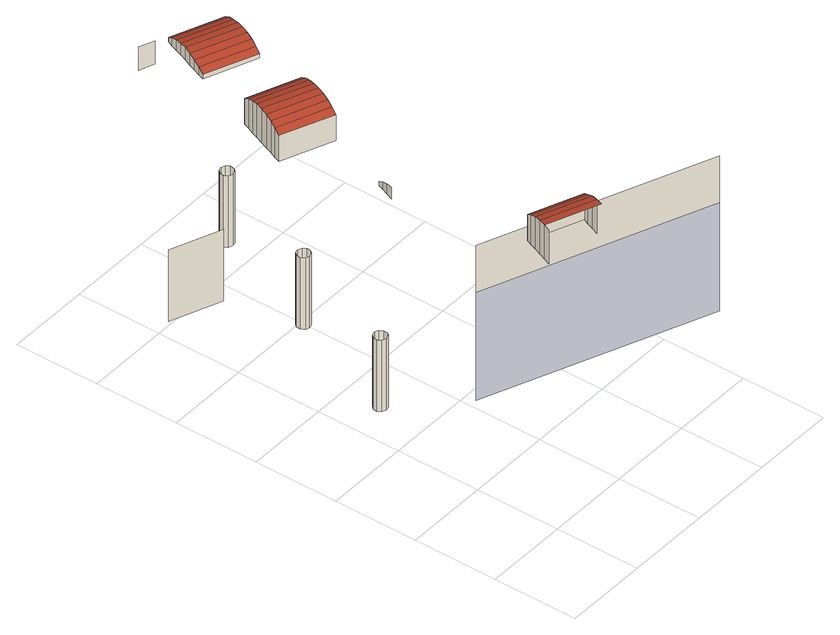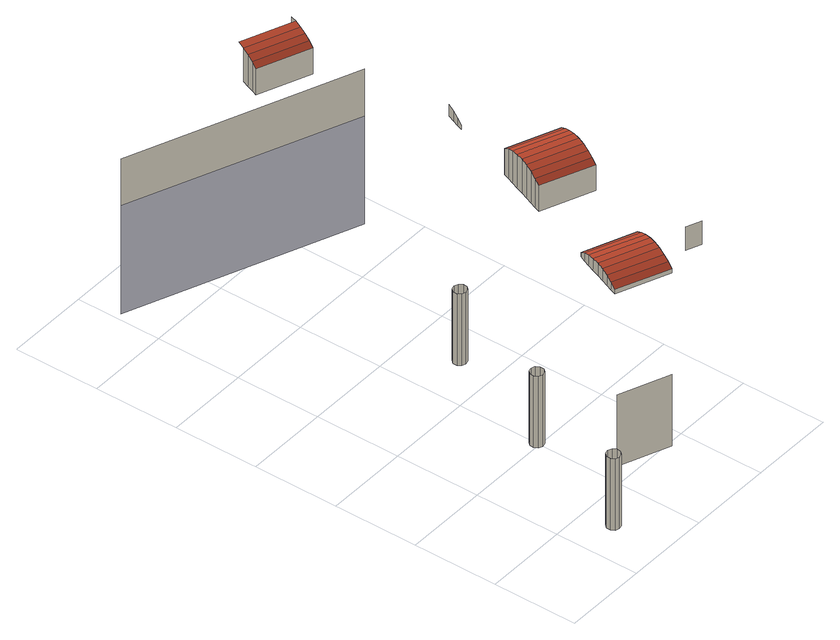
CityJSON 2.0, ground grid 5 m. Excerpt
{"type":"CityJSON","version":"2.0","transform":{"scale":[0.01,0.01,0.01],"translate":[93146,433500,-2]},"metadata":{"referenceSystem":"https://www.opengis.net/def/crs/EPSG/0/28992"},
"CityObjects":{
"building1":{"type":"Building","attributes":{"measuredHeight":21.9},"children":["building1-1","building1-2"],"geometry":[{"type":"MultiSurface","lod":"2","boundaries":[[[0,1,2,3]],[[4,2,1,5]],[[6,4,5,7]],[[8,6,7,9]],[[10,8,9,11]],[[1,12,13,5]],[[5,13,14,7]],[[15,16,17,18]],[[7,14,19,9]],[[16,20,21,17]],[[9,19,22,11]],[[20,23,24,21]],[[25,10,11,22]],[[26,27,28,29]],[[30,26,29,31]],[[27,32,33,28]],[[34,30,31,35]],[[32,36,37,33]],[[26,30,34,38,39,40,41,36,32,27]],[[38,34,35,42]],[[43,44,14,13]],[[36,41,45,37]],[[39,38,42,46]],[[41,40,47,45]],[[40,39,46,47]],[[44,48,19,14]],[[48,25,22,19]],[[49,50,51,52]],[[50,49,53,54]],[[54,53,55,56]],[[56,55,57,58]],[[59,60,61,62]],[[58,57,63,64]],[[64,63,65,66]],[[53,49,52,67]],[[66,65,68,69]],[[70,71,72,73]],[[55,53,67,74]],[[69,68,75,61]],[[57,55,74,76]],[[61,75,77,62]],[[78,59,62,77]],[[63,57,76,79]],[[79,80,65,63]],[[70,81,82,83,71]],[[80,84,68,65]],[[85,86,87,88]],[[84,89,75,68]],[[90,91,92,93]],[[89,78,77,75]],[[94,95,96,97]],[[98,94,97,99]],[[100,101,102,103]],[[95,104,105,96]],[[106,98,99,107]],[[101,108,109,102]],[[104,110,111,105]],[[94,98,106,112,113,114,115,110,104,95]],[[112,106,107,116]],[[110,115,117,111]],[[108,118,119,109]],[[113,112,116,120]],[[115,114,121,117]],[[114,113,120,121]],[[118,122,123,119]],[[124,123,122,125]],[[126,100,103,127]],[[100,126,128,101]],[[129,124,125,130]],[[101,128,131,108]],[[132,129,130,133]],[[108,131,134,118]],[[135,132,133,136]],[[118,134,137,122]],[[122,137,138,125]],[[128,126,127,139]],[[125,138,140,130]],[[131,128,139,141]],[[130,140,142,133]],[[134,131,141,143]],[[133,142,144,136]],[[145,135,136,144]],[[137,134,143,146]],[[146,147,138,137]],[[147,148,140,138]],[[148,149,142,140]],[[149,145,144,142]],[[150,151,152,153]],[[154,150,153,155]],[[151,156,157,152]],[[158,154,155,159]],[[156,160,161,157]],[[150,154,158,162,163,164,165,160,156,151]],[[162,158,159,166]],[[160,165,167,161]],[[163,162,166,168]],[[165,164,169,167]],[[164,163,168,169]]],"semantics":{"surfaces":[{"type":"WallSurface"},{"type":"RoofSurface"},{"type":"GroundSurface"},{"type":"ClosureSurface"}],"values":[0,0,0,0,0,1,1,0,1,0,1,0,0,0,0,0,0,0,2,0,0,0,0,0,0,0,0,0,1,1,1,0,1,1,0,1,0,0,1,0,1,0,0,0,3,0,0,0,0,0,0,0,0,0,0,0,0,2,0,0,0,0,0,0,0,0,0,1,0,1,0,1,0,1,1,0,1,0,1,0,1,0,0,0,0,0,0,0,0,0,0,0,2,0,0,0,0,0]}}]},
"building1-1":{"type":"BuildingInstallation","parents":["building1"],"geometry":[{"type":"MultiSurface","lod":"2","boundaries":[[[89,78,77,75]],[[78,59,62,77]],[[170,171,64,66]],[[79,80,65,63]],[[63,57,76,79]],[[57,55,74,76]],[[60,172,69,61]],[[80,84,68,65]],[[58,64,171,173]],[[56,58,173,174]],[[55,53,67,74]],[[50,54,175,51]],[[53,49,52,67]],[[49,50,51,52]],[[54,56,174,175]],[[59,60,61,62]],[[84,89,75,68]],[[172,170,66,69]],[[61,75,77,62]],[[66,65,68,69]],[[54,53,55,56]],[[58,57,63,64]],[[56,55,57,58]],[[69,68,75,61]],[[64,63,65,66]],[[50,49,53,54]]],"semantics":{"surfaces":[{"type":"WallSurface"},{"type":"RoofSurface"}],"values":[0,0,0,0,0,0,0,0,0,0,0,0,0,0,0,0,0,0,1,1,1,1,1,1,1,1]}}]},
"building1-2":{"type":"BuildingInstallation","parents":["building1"],"geometry":[{"type":"MultiSurface","lod":"2","boundaries":[[[147,148,140,138]],[[134,131,141,143]],[[118,122,123,119]],[[108,118,119,109]],[[128,126,127,139]],[[131,128,139,141]],[[124,123,122,125]],[[126,100,103,127]],[[129,124,125,130]],[[132,129,130,133]],[[146,147,138,137]],[[100,101,102,103]],[[137,134,143,146]],[[135,132,133,136]],[[148,149,142,140]],[[101,108,109,102]],[[145,135,136,144]],[[149,145,144,142]],[[101,128,131,108]],[[108,131,134,118]],[[122,137,138,125]],[[133,142,144,136]],[[130,140,142,133]],[[100,126,128,101]],[[118,134,137,122]],[[125,138,140,130]]],"semantics":{"surfaces":[{"type":"WallSurface"},{"type":"RoofSurface"}],"values":[0,0,0,0,0,0,0,0,0,0,0,0,0,0,0,0,0,0,1,1,1,1,1,1,1,1]}}]}
},
"vertices":[
[215,220,1714],[232,263,1718],[232,263,1499],[215,220,1499],[250,305,1499],[250,305,1714],[266,346,1499],[266,346,1704],[282,385,1499],[282,385,1687],[296,419,1499],[296,419,1665],[535,141,1718],[552,183,1714],[569,224,1704],[141,1150,1499],[158,1191,1499],[158,1191,1563],[141,1150,1573],[584,263,1687],[173,1229,1499],[173,1229,1546],[598,297,1665],[187,1264,1499],[187,1264,1524],[598,297,1499],[182,1272,56],[196,1252,56],[196,1252,511],[182,1272,511],[184,1297,56],[184,1297,511],[219,1243,56],[219,1243,511],[199,1316,56],[199,1316,511],[242,1249,56],[242,1249,511],[223,1322,56],[246,1313,56],[260,1292,56],[258,1268,56],[223,1322,511],[552,183,1499],[569,224,1499],[258,1268,511],[246,1313,511],[260,1292,511],[584,263,1499],[333,1649,1663],[30,1771,1663],[30,1771,1499],[333,1649,1499],[347,1684,1685],[44,1806,1685],[362,1722,1701],[60,1844,1701],[379,1763,1712],[76,1885,1712],[157,2084,1499],[143,2050,1499],[143,2050,1685],[157,2084,1663],[396,1806,1716],[94,1928,1716],[413,1849,1712],[111,1971,1712],[347,1684,1499],[430,1890,1701],[127,2012,1701],[1403,78,1201],[109,595,1201],[109,595,1499],[1403,78,1499],[362,1722,1499],[446,1928,1685],[379,1763,1499],[459,1962,1663],[459,1962,1499],[396,1806,1499],[413,1849,1499],[1403,78,1118],[1403,78,511],[109,595,511],[430,1890,1499],[105,2521,56],[399,2405,56],[399,2405,511],[105,2521,511],[446,1928,1499],[255,2724,1648],[167,2759,1648],[167,2759,1499],[255,2724,1499],[459,1969,56],[472,1949,56],[472,1949,511],[459,1969,511],[460,1994,56],[460,1994,511],[310,2466,1526],[324,2500,1548],[324,2500,1499],[310,2466,1499],[495,1940,56],[495,1940,511],[476,2013,56],[476,2013,511],[339,2539,1564],[339,2539,1499],[518,1946,56],[518,1946,511],[499,2019,56],[522,2010,56],[535,1989,56],[534,1965,56],[499,2019,511],[534,1965,511],[355,2580,1575],[355,2580,1499],[522,2010,511],[535,1989,511],[373,2623,1579],[373,2623,1499],[390,2665,1499],[390,2665,1575],[612,2344,1526],[612,2344,1499],[626,2378,1548],[407,2706,1499],[407,2706,1564],[642,2417,1564],[422,2745,1499],[422,2745,1548],[658,2458,1575],[436,2779,1499],[436,2779,1526],[676,2501,1579],[693,2543,1575],[626,2378,1499],[709,2584,1564],[642,2417,1499],[725,2623,1548],[658,2458,1499],[738,2657,1526],[738,2657,1499],[676,2501,1499],[693,2543,1499],[709,2584,1499],[725,2623,1499],[734,2666,56],[747,2645,56],[747,2645,511],[734,2666,511],[736,2691,56],[736,2691,511],[770,2636,56],[770,2636,511],[752,2710,56],[752,2710,511],[794,2642,56],[794,2642,511],[776,2716,56],[799,2707,56],[812,2686,56],[810,2661,56],[776,2716,511],[810,2661,511],[799,2707,511],[812,2686,511],
[111,1971,1499],[94,1928,1499],[127,2012,1499],[76,1885,1499],[60,1844,1499],[44,1806,1499]
]}
